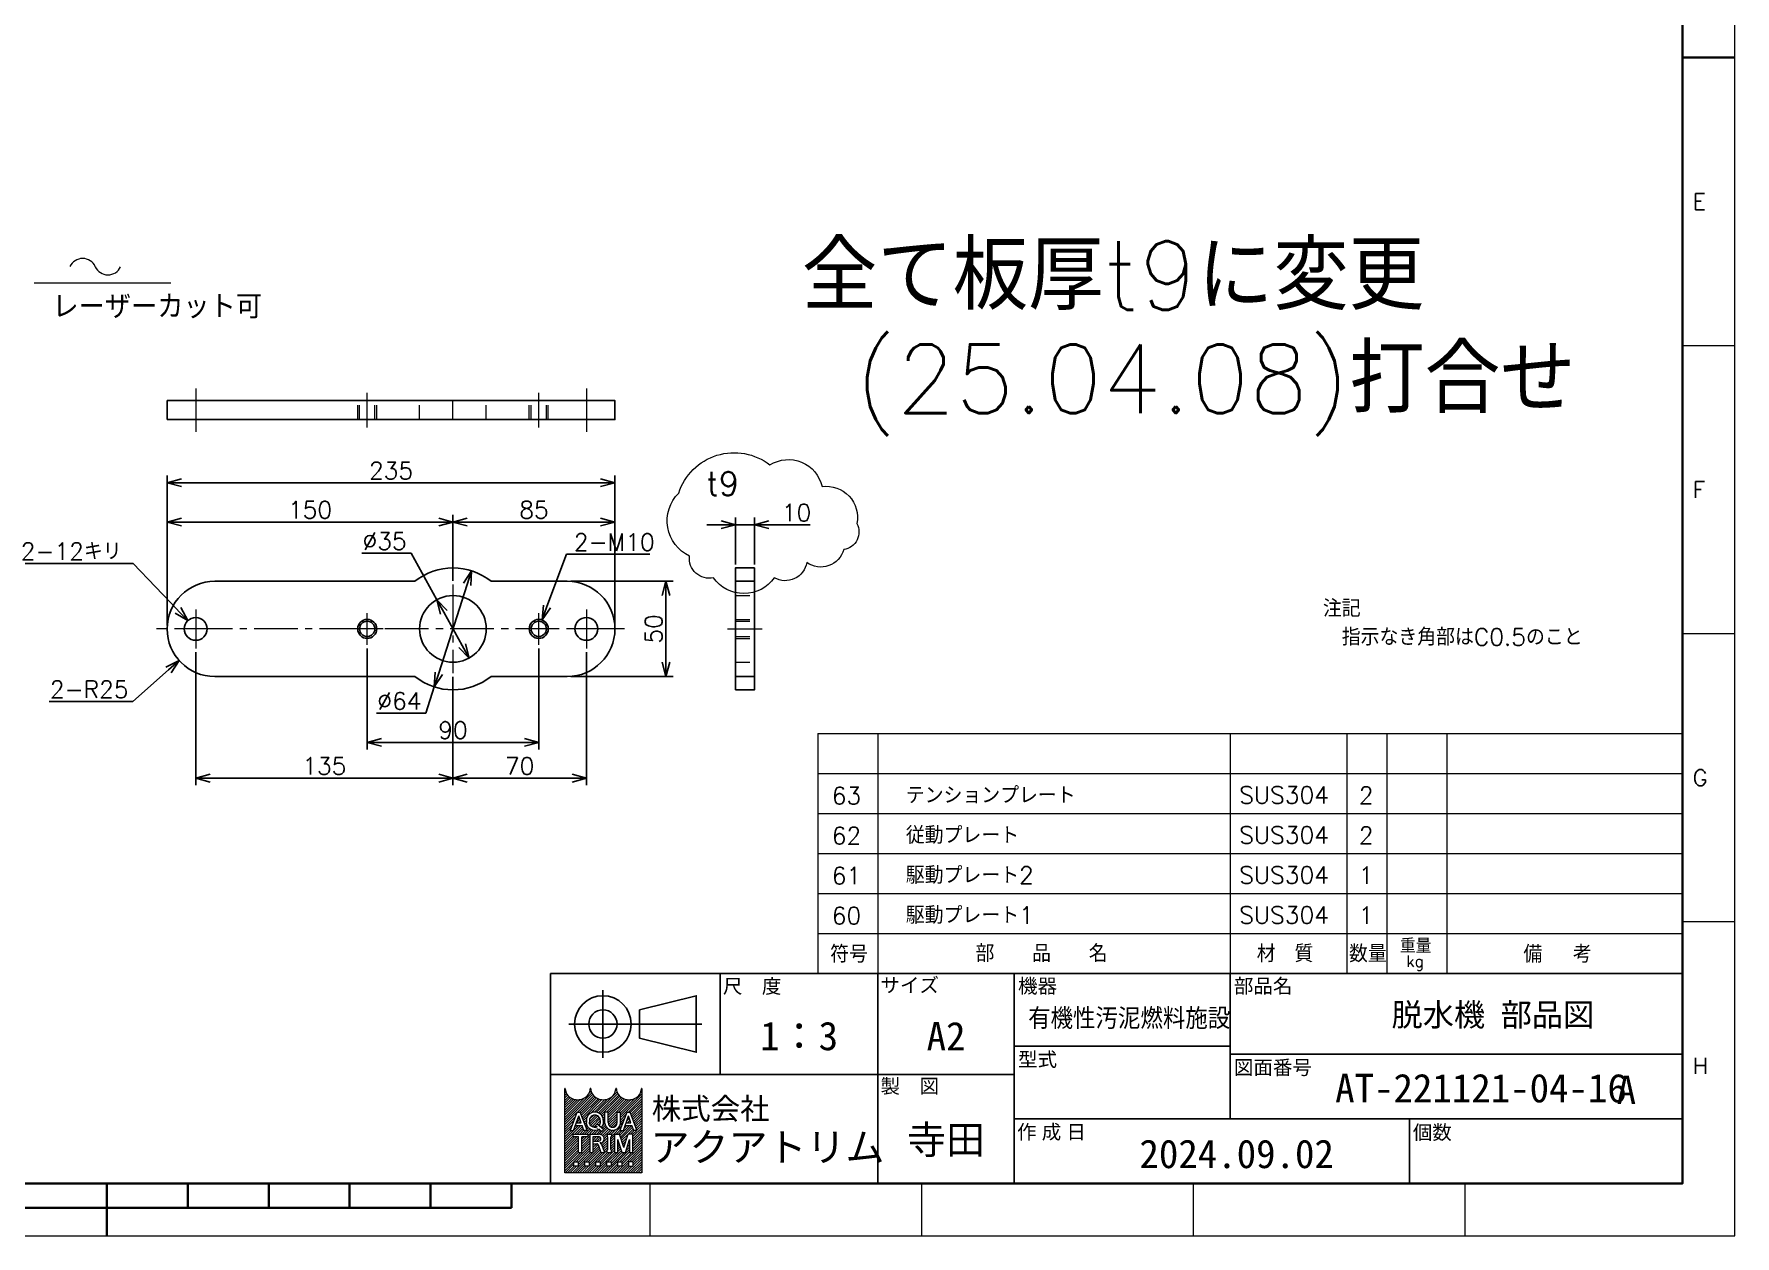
# Model space of a CAD drawing. Header units: millimetres. Extents: x 0 to 1764, y -17 to 1242.
# Drawn here: x 871 to 1764, y 0 to 631 of the extents above; entities that cross this region are included whole.
import ezdxf
from ezdxf import colors
from ezdxf.entities.mleader import LeaderData, LeaderLine
from ezdxf.enums import TextEntityAlignment as Align
from ezdxf.math import Vec2, Vec3

# ---------------------------------------------------------------- set-up
doc = ezdxf.new("R2010")
doc.units = ezdxf.units.MM
doc.header["$LTSCALE"] = 1.2
doc.header["$PDMODE"] = 99
doc.header["$PDSIZE"] = 1
doc.linetypes.add('CENTER2', pattern=[28.575, 19.05, -3.175, 3.175, -3.175])
doc.linetypes.add('HIDDEN', pattern=[9.525, 6.35, -3.175])
for name, color, linetype, lineweight in [('02_SLIM', 4, 'Continuous', 13), ('04_HIDDEN', 2, 'HIDDEN', 13), ('05_CENTER', 4, 'CENTER2', 13), ('07_TEXT', 3, 'Continuous', 13), ('08_DIM', 3, 'Continuous', 13), ('90_FRAME', 5, 'Continuous', 35)]:
    doc.layers.add(name, color=color, linetype=linetype, lineweight=lineweight)
doc.layers.add('10_DRAFT', color=8, linetype='Continuous', lineweight=0, plot=False)
doc.layers.add('91_BLANK', color=5, linetype='Continuous', lineweight=0, plot=False)
doc.styles.add('KSS_TXT', font='txt.shx', dxfattribs={"bigfont": 'extfont2.shx'})
doc.styles.add('MS_G', font='MS Gothic.ttf')
doc.styles.get("Standard").update_dxf_attribs({"font": 'txt.shx', "bigfont": 'extfont2.shx'})
doc.styles.add('表題用', font='MS PGothic.ttf')
doc.dimstyles.new('KSS_DIM', dxfattribs={"dimscale": 3, "dimtxt": 3, "dimasz": 2.5, "dimexe": 1.25, "dimexo": 0.625, "dimtad": 1, "dimdsep": 46, "dimtxsty": 'KSS_TXT', "dimblk": 'OPEN30', "dimcen": 0, "dimazin": 2, "dimtfac": 0.75, "dimtmove": 0, "dimatfit": 3, "dimldrblk": 'OPEN30', "dimfxl": 1.25, "dimtolj": 1, "dimarcsym": 0})
doc.dimstyles.new('KSS_DIM$3', dxfattribs={"dimscale": 3, "dimtxt": 3, "dimasz": 2.5, "dimexe": 1.25, "dimexo": 0.625, "dimtad": 1, "dimtih": 1, "dimtoh": 1, "dimdsep": 46, "dimtxsty": 'KSS_TXT', "dimblk": 'OPEN30', "dimcen": 0, "dimazin": 2, "dimtfac": 0.75, "dimtofl": 0, "dimtmove": 0, "dimatfit": 3, "dimldrblk": 'OPEN30', "dimfxl": 1.25, "dimtolj": 1, "dimarcsym": 0})
doc.dimstyles.new('KSS_DIM$4', dxfattribs={"dimscale": 3, "dimtxt": 3, "dimasz": 2.5, "dimexe": 1.25, "dimexo": 0.625, "dimtad": 1, "dimtih": 1, "dimtoh": 1, "dimdsep": 46, "dimtxsty": 'KSS_TXT', "dimblk": 'OPEN30', "dimcen": 0, "dimse1": 1, "dimazin": 2, "dimtfac": 0.75, "dimtofl": 0, "dimtmove": 0, "dimatfit": 3, "dimldrblk": 'OPEN30', "dimfxl": 1.25, "dimtolj": 1, "dimarcsym": 0})

# ---------------------------------------------------------------- blocks, each defined once
blk = doc.blocks.new('M10Tz_1_1')
at = {"color": 0}
for radius in [5, 4]:
    blk.add_circle((0, 0), radius, dxfattribs=at)
at = {"layer": '05_CENTER'}
for p, q in [((8.34, 0), (-8.34, 0)), ((0, -8.34), (0, 8.34))]:
    blk.add_line(p, q, dxfattribs=at)
blk = doc.blocks.new('_Open30')
at = {"color": 0, "linetype": 'ByBlock', "lineweight": -2}
for p, q in [((-1, 0.27), (0, 0)), ((0, 0), (-1, -0.27)), ((0, 0), (-1, 0))]:
    blk.add_line(p, q, dxfattribs=at)
blk = doc.blocks.new('*D144')
at = {"layer": '08_DIM', "color": 0, "lineweight": -2, "transparency": 16777216}
for p, q in [((1153.14, 343.72), (1206.75, 343.72)), ((1203, 336.22), (1203, 301.22)), ((1153.14, 293.72), (1206.75, 293.72))]:
    blk.add_line(p, q, dxfattribs=at)
at = {"layer": 'Defpoints', "color": 0, "transparency": 16777216}
for p in [(1151.26, 343.72), (1151.26, 293.72), (1203, 293.72)]:
    blk.add_point(p, dxfattribs=at)
at = {"layer": '08_DIM', "color": 0, "lineweight": -2, "transparency": 16777216, "xscale": 7.5, "yscale": 7.5, "zscale": 7.5}
for p, rotation in [((1203, 343.72), 90), ((1203, 293.72), 270)]:
    blk.add_blockref('_Open30', p, dxfattribs=dict(at, rotation=rotation))
at = {"layer": '08_DIM', "color": 0, "transparency": 16777216, "insert": (1196.63, 318.72), "char_height": 9, "attachment_point": 5, "rotation": 90, "style": 'KSS_TXT'}
blk.add_mtext('\\A1;50', dxfattribs=at)
blk = doc.blocks.new('*D145')
at = {"layer": '08_DIM', "color": 0, "lineweight": -2, "transparency": 16777216}
for p, q in [((941.26, 320.59), (941.26, 399.2)), ((1168.76, 395.45), (948.76, 395.45)), ((1176.26, 320.59), (1176.26, 399.2))]:
    blk.add_line(p, q, dxfattribs=at)
at = {"layer": 'Defpoints', "color": 0, "transparency": 16777216}
for p in [(941.26, 395.45), (941.26, 318.72), (1176.26, 318.72)]:
    blk.add_point(p, dxfattribs=at)
at = {"layer": '08_DIM', "color": 0, "lineweight": -2, "transparency": 16777216, "xscale": 7.5, "yscale": 7.5, "zscale": 7.5, "rotation": 180}
blk.add_blockref('_Open30', (941.26, 395.45), dxfattribs=at)
at = {"layer": '08_DIM', "color": 0, "lineweight": -2, "transparency": 16777216, "xscale": 7.5, "yscale": 7.5, "zscale": 7.5}
blk.add_blockref('_Open30', (1176.26, 395.45), dxfattribs=at)
at = {"layer": '08_DIM', "color": 0, "transparency": 16777216, "insert": (1058.76, 401.83), "char_height": 9, "attachment_point": 5, "style": 'KSS_TXT'}
blk.add_mtext('\\A1;235', dxfattribs=at)
blk = doc.blocks.new('*D146')
at = {"layer": '08_DIM', "color": 0, "lineweight": -2, "transparency": 16777216}
for p, q in [((1091.26, 343.87), (1091.26, 378.58)), ((1176.26, 320.59), (1176.26, 378.58)), ((1098.76, 374.83), (1168.76, 374.83))]:
    blk.add_line(p, q, dxfattribs=at)
at = {"layer": 'Defpoints', "color": 0, "transparency": 16777216}
for p in [(1176.26, 374.83), (1091.26, 342), (1176.26, 318.72)]:
    blk.add_point(p, dxfattribs=at)
at = {"layer": '08_DIM', "color": 0, "lineweight": -2, "transparency": 16777216, "xscale": 7.5, "yscale": 7.5, "zscale": 7.5, "rotation": 180}
blk.add_blockref('_Open30', (1091.26, 374.83), dxfattribs=at)
at = {"layer": '08_DIM', "color": 0, "lineweight": -2, "transparency": 16777216, "xscale": 7.5, "yscale": 7.5, "zscale": 7.5}
blk.add_blockref('_Open30', (1176.26, 374.83), dxfattribs=at)
at = {"layer": '08_DIM', "color": 0, "transparency": 16777216, "insert": (1133.76, 381.21), "char_height": 9, "attachment_point": 5, "style": 'KSS_TXT'}
blk.add_mtext('\\A1;85', dxfattribs=at)
blk = doc.blocks.new('*D147')
at = {"layer": '08_DIM', "color": 0, "lineweight": -2, "transparency": 16777216}
for p, q in [((941.26, 320.59), (941.26, 378.58)), ((1091.26, 343.87), (1091.26, 378.58)), ((1083.76, 374.83), (948.76, 374.83))]:
    blk.add_line(p, q, dxfattribs=at)
at = {"layer": 'Defpoints', "color": 0, "transparency": 16777216}
for p in [(941.26, 374.83), (1091.26, 342), (941.26, 318.72)]:
    blk.add_point(p, dxfattribs=at)
at = {"layer": '08_DIM', "color": 0, "lineweight": -2, "transparency": 16777216, "xscale": 7.5, "yscale": 7.5, "zscale": 7.5, "rotation": 180}
blk.add_blockref('_Open30', (941.26, 374.83), dxfattribs=at)
at = {"layer": '08_DIM', "color": 0, "lineweight": -2, "transparency": 16777216, "xscale": 7.5, "yscale": 7.5, "zscale": 7.5}
blk.add_blockref('_Open30', (1091.26, 374.83), dxfattribs=at)
at = {"layer": '08_DIM', "color": 0, "transparency": 16777216, "insert": (1016.26, 381.21), "char_height": 9, "attachment_point": 5, "style": 'KSS_TXT'}
blk.add_mtext('\\A1;150', dxfattribs=at)
blk = doc.blocks.new('*D148')
at = {"layer": '08_DIM', "color": 0, "lineweight": -2, "transparency": 16777216}
for p, q in [((1046.26, 308.5), (1046.26, 255.41)), ((1136.26, 308.5), (1136.26, 255.41)), ((1053.76, 259.16), (1128.76, 259.16))]:
    blk.add_line(p, q, dxfattribs=at)
at = {"layer": 'Defpoints', "color": 0, "transparency": 16777216}
for p in [(1046.26, 310.38), (1136.26, 310.38), (1136.26, 259.16)]:
    blk.add_point(p, dxfattribs=at)
at = {"layer": '08_DIM', "color": 0, "lineweight": -2, "transparency": 16777216, "xscale": 7.5, "yscale": 7.5, "zscale": 7.5, "rotation": 180}
blk.add_blockref('_Open30', (1046.26, 259.16), dxfattribs=at)
at = {"layer": '08_DIM', "color": 0, "lineweight": -2, "transparency": 16777216, "xscale": 7.5, "yscale": 7.5, "zscale": 7.5}
blk.add_blockref('_Open30', (1136.26, 259.16), dxfattribs=at)
at = {"layer": '08_DIM', "color": 0, "transparency": 16777216, "insert": (1091.26, 265.53), "char_height": 9, "attachment_point": 5, "style": 'KSS_TXT'}
blk.add_mtext('\\A1;90', dxfattribs=at)
blk = doc.blocks.new('AM_BALLOON1')
at = {"transparency": 16777216}
blk.add_circle((0, 0), 5, dxfattribs=at)
blk.add_attdef('B_NUMBER', text='', height=3, dxfattribs=at).set_placement((0, 0), align=Align.MIDDLE_CENTER)
blk = doc.blocks.new('_OPEN')
at = {"color": 0, "linetype": 'ByBlock'}
for p, q in [((-1, 0.17), (0, 0)), ((0, 0), (-1, -0.17)), ((0, 0), (-1, 0))]:
    blk.add_line(p, q, dxfattribs=at)
blk = doc.blocks.new('p1ba05')
for centre, start, end in [((-2.95, 0.29), 24.2276, 155.5758), ((0, 1.62), 204.2276, 335.5758)]:
    blk.add_arc(centre, 1.62, start, end)
blk = doc.blocks.new('*D236')
at = {"layer": '08_DIM', "color": 0, "lineweight": -2, "transparency": 16777216}
for p, q in [((1161.26, 306.58), (1161.26, 236.61)), ((1091.26, 293.56), (1091.26, 236.61)), ((1098.76, 240.36), (1153.76, 240.36))]:
    blk.add_line(p, q, dxfattribs=at)
at = {"layer": 'Defpoints', "color": 0, "transparency": 16777216}
for p in [(1161.26, 308.45), (1091.26, 295.44), (1161.26, 240.36)]:
    blk.add_point(p, dxfattribs=at)
at = {"layer": '08_DIM', "color": 0, "lineweight": -2, "transparency": 16777216, "xscale": 7.5, "yscale": 7.5, "zscale": 7.5, "rotation": 180}
blk.add_blockref('_Open30', (1091.26, 240.36), dxfattribs=at)
at = {"layer": '08_DIM', "color": 0, "lineweight": -2, "transparency": 16777216, "xscale": 7.5, "yscale": 7.5, "zscale": 7.5}
blk.add_blockref('_Open30', (1161.26, 240.36), dxfattribs=at)
at = {"layer": '08_DIM', "color": 0, "transparency": 16777216, "insert": (1126.26, 246.73), "char_height": 9, "attachment_point": 5, "style": 'KSS_TXT'}
blk.add_mtext('\\A1;70', dxfattribs=at)
blk = doc.blocks.new('*D237')
at = {"layer": '08_DIM', "color": 0, "lineweight": -2, "transparency": 16777216}
for p, q in [((956.26, 306.58), (956.26, 236.61)), ((1091.26, 293.56), (1091.26, 236.61)), ((1083.76, 240.36), (963.76, 240.36))]:
    blk.add_line(p, q, dxfattribs=at)
at = {"layer": 'Defpoints', "color": 0, "transparency": 16777216}
for p in [(956.26, 308.45), (1091.26, 295.44), (956.26, 240.36)]:
    blk.add_point(p, dxfattribs=at)
at = {"layer": '08_DIM', "color": 0, "lineweight": -2, "transparency": 16777216, "xscale": 7.5, "yscale": 7.5, "zscale": 7.5, "rotation": 180}
blk.add_blockref('_Open30', (956.26, 240.36), dxfattribs=at)
at = {"layer": '08_DIM', "color": 0, "lineweight": -2, "transparency": 16777216, "xscale": 7.5, "yscale": 7.5, "zscale": 7.5}
blk.add_blockref('_Open30', (1091.26, 240.36), dxfattribs=at)
at = {"layer": '08_DIM', "color": 0, "transparency": 16777216, "insert": (1023.76, 246.73), "char_height": 9, "attachment_point": 5, "style": 'KSS_TXT'}
blk.add_mtext('\\A1;135', dxfattribs=at)
blk = doc.blocks.new('*D238')
at = {"layer": '08_DIM', "color": 0, "lineweight": -2, "transparency": 16777216}
for p, q in [((1069.26, 358.4), (1043.38, 358.4)), ((1082.78, 334.02), (1069.26, 358.4)), ((1096.11, 309.97), (1086.41, 327.46))]:
    blk.add_line(p, q, dxfattribs=at)
at = {"layer": 'Defpoints', "color": 0, "transparency": 16777216}
for p in [(1082.78, 334.02), (1099.75, 303.41)]:
    blk.add_point(p, dxfattribs=at)
at = {"layer": '08_DIM', "color": 0, "lineweight": -2, "transparency": 16777216, "xscale": 7.5, "yscale": 7.5, "zscale": 7.5}
for p, rotation in [((1082.78, 334.02), 119.0078833738507), ((1099.75, 303.41), 299.0078833738507)]:
    blk.add_blockref('_Open30', p, dxfattribs=dict(at, rotation=rotation))
at = {"layer": '08_DIM', "color": 0, "transparency": 16777216, "insert": (1055.38, 364.78), "char_height": 9, "attachment_point": 5, "style": 'KSS_TXT'}
blk.add_mtext('\\A1;%%C35', dxfattribs=at)
blk = doc.blocks.new('*D239')
at = {"layer": '08_DIM', "color": 0, "lineweight": -2, "transparency": 16777216}
for p, q in [((1098.77, 342.04), (1083.76, 295.4)), ((1081.46, 288.26), (1077.03, 274.49)), ((1077.03, 274.49), (1051.16, 274.49))]:
    blk.add_line(p, q, dxfattribs=at)
at = {"layer": 'Defpoints', "color": 0, "transparency": 16777216}
for p in [(1101.06, 349.18), (1081.46, 288.26)]:
    blk.add_point(p, dxfattribs=at)
at = {"layer": '08_DIM', "color": 0, "lineweight": -2, "transparency": 16777216, "xscale": 7.5, "yscale": 7.5, "zscale": 7.5}
for p, rotation in [((1101.06, 349.18), 72.16532889641478), ((1081.46, 288.26), 252.1653288964148)]:
    blk.add_blockref('_Open30', p, dxfattribs=dict(at, rotation=rotation))
at = {"layer": '08_DIM', "color": 0, "transparency": 16777216, "insert": (1063.16, 280.86), "char_height": 9, "attachment_point": 5, "style": 'KSS_TXT'}
blk.add_mtext('\\A1;%%C64', dxfattribs=at)
blk = doc.blocks.new('*D240')
at = {"layer": '08_DIM', "color": 0, "lineweight": -2, "transparency": 16777216}
for p, q in [((923.21, 280.59), (941.93, 297.17)), ((879.34, 280.59), (923.21, 280.59))]:
    blk.add_line(p, q, dxfattribs=at)
at = {"layer": 'Defpoints', "color": 0, "transparency": 16777216}
for p in [(966.26, 318.72), (947.55, 302.14)]:
    blk.add_point(p, dxfattribs=at)
at = {"layer": '08_DIM', "color": 0, "lineweight": -2, "transparency": 16777216, "xscale": 7.5, "yscale": 7.5, "zscale": 7.5, "rotation": 41.52743813464588}
blk.add_blockref('_Open30', (947.55, 302.14), dxfattribs=at)
at = {"layer": '08_DIM', "color": 0, "transparency": 16777216, "insert": (900.34, 286.97), "char_height": 9, "attachment_point": 5, "style": 'KSS_TXT'}
blk.add_mtext('\\A1;2-R25', dxfattribs=at)
blk = doc.blocks.new('*D241')
at = {"layer": '08_DIM', "color": 0, "lineweight": -2, "transparency": 16777216}
for p, q in [((1150.76, 357.92), (1140.6, 330.44)), ((1194.64, 357.92), (1150.76, 357.92))]:
    blk.add_line(p, q, dxfattribs=at)
at = {"layer": 'Defpoints', "color": 0, "transparency": 16777216}
for p in [(1138, 323.41), (1134.53, 314.03)]:
    blk.add_point(p, dxfattribs=at)
at = {"layer": '08_DIM', "color": 0, "lineweight": -2, "transparency": 16777216, "xscale": 7.5, "yscale": 7.5, "zscale": 7.5, "rotation": 249.7036345071768}
blk.add_blockref('_Open30', (1138, 323.41), dxfattribs=at)
at = {"layer": '08_DIM', "color": 0, "transparency": 16777216, "insert": (1175.89, 364.29), "char_height": 9, "attachment_point": 5, "style": 'KSS_TXT'}
blk.add_mtext('\\A1;2-M10', dxfattribs=at)
blk = doc.blocks.new('*D242')
at = {"layer": '08_DIM', "color": 0, "lineweight": -2, "transparency": 16777216}
for p, q in [((864.79, 353.06), (923.37, 353.06)), ((923.37, 353.06), (946.93, 328.47))]:
    blk.add_line(p, q, dxfattribs=at)
at = {"layer": 'Defpoints', "color": 0, "transparency": 16777216}
for p in [(952.11, 323.05), (960.41, 314.38)]:
    blk.add_point(p, dxfattribs=at)
at = {"layer": '08_DIM', "color": 0, "lineweight": -2, "transparency": 16777216, "xscale": 7.5, "yscale": 7.5, "zscale": 7.5, "rotation": 313.7655276272451}
blk.add_blockref('_Open30', (952.11, 323.05), dxfattribs=at)
at = {"layer": '08_DIM', "color": 0, "transparency": 16777216, "insert": (890.89, 359.44), "char_height": 9, "attachment_point": 5, "style": 'KSS_TXT'}
blk.add_mtext('\\A1;2-12キリ', dxfattribs=at)
blk = doc.blocks.new('*D243')
at = {"layer": '08_DIM', "color": 0, "lineweight": -2, "transparency": 16777216}
for p, q in [((1239.46, 352.59), (1239.46, 377.13)), ((1249.46, 352.59), (1249.46, 377.13)), ((1231.96, 373.38), (1224.46, 373.38)), ((1239.46, 373.38), (1249.46, 373.38)), ((1256.96, 373.38), (1278.71, 373.38))]:
    blk.add_line(p, q, dxfattribs=at)
at = {"layer": 'Defpoints', "color": 0, "transparency": 16777216}
for p in [(1249.46, 373.38), (1239.46, 350.72), (1249.46, 350.72)]:
    blk.add_point(p, dxfattribs=at)
at = {"layer": '08_DIM', "color": 0, "lineweight": -2, "transparency": 16777216, "xscale": 7.5, "yscale": 7.5, "zscale": 7.5}
blk.add_blockref('_Open30', (1239.46, 373.38), dxfattribs=at)
at = {"layer": '08_DIM', "color": 0, "lineweight": -2, "transparency": 16777216, "xscale": 7.5, "yscale": 7.5, "zscale": 7.5, "rotation": 180}
blk.add_blockref('_Open30', (1249.46, 373.38), dxfattribs=at)
at = {"layer": '08_DIM', "color": 0, "transparency": 16777216, "insert": (1271.58, 379.75), "char_height": 9, "attachment_point": 5, "style": 'KSS_TXT'}
blk.add_mtext('\\A1;10', dxfattribs=at)

msp = doc.modelspace()

# ---------------------------------------------------------------- hatches: boundary and pattern name
at = {"layer": '90_FRAME', "lineweight": 5}
h = msp.add_hatch(dxfattribs=at)
h.set_pattern_fill('_USER', color=4, scale=0.9, angle=45, pattern_type=0)
h.set_pattern_definition([(45, (-709.2579, -11.2265), (-0.6363961, 0.6363961), [])])
edge = h.paths.add_edge_path()
edge.add_arc((1190.33, 77.307), 0.192, 90, 180)
edge.add_ellipse((1183.606, 77.307), major_axis=(-6.532, 0), ratio=0.8823529, start_angle=360, end_angle=540, ccw=False)
edge.add_arc((1176.882, 77.307), 0.192, 3.187318, 180)
edge.add_ellipse((1170.158, 77.307), major_axis=(-6.532, 0), ratio=0.8823529, start_angle=360, end_angle=540, ccw=False)
edge.add_arc((1163.433, 77.307), 0.192, 3.187318, 180)
edge.add_ellipse((1156.709, 77.307), major_axis=(-6.532, 0), ratio=0.8823529, start_angle=360, end_angle=540, ccw=False)
edge.add_arc((1149.985, 77.307), 0.192, 3.187318, 90)
edge.add_line((1149.985, 77.499), (1149.985, 33.119))
edge.add_line((1149.985, 33.119), (1190.33, 33.119))
edge.add_line((1190.33, 33.119), (1190.33, 77.499))
h.paths.add_polyline_path([(1156.491, 65.047), (1158.084, 65.047), (1161.706, 55.487), (1161.706, 55.441), (1159.981, 55.441), (1159.08, 57.973), (1155.533, 57.973), (1156.053, 59.433), (1158.56, 59.433), (1157.287, 63.007), (1154.593, 55.441), (1152.868, 55.441), (1152.868, 55.487)], flags=16)
edge = h.paths.add_edge_path(flags=16)
edge.add_ellipse((1165.715, 60.82), major_axis=(-4.419, 0), ratio=0.9565217, start_angle=180, end_angle=360, ccw=False)
edge.add_line((1170.134, 60.82), (1170.134, 59.667))
edge.add_ellipse((1165.715, 59.667), major_axis=(-4.419, 0), ratio=0.9565217, start_angle=142.105255, end_angle=180, ccw=False)
edge.add_line((1169.202, 57.071), (1167.964, 58.092))
edge.add_ellipse((1165.715, 59.781), major_axis=(2.818, 0), ratio=0.9950358, start_angle=-37.042763, end_angle=0)
edge.add_line((1168.533, 59.78), (1168.533, 60.707))
edge.add_ellipse((1165.715, 60.707), major_axis=(2.818, 0), ratio=0.9947183, start_angle=360, end_angle=540)
edge.add_line((1162.897, 60.707), (1162.897, 59.78))
edge.add_ellipse((1165.715, 59.781), major_axis=(2.818, 0), ratio=0.9950358, start_angle=-180, end_angle=-65.757949)
edge.add_line((1166.872, 57.224), (1166.087, 57.988))
edge.add_line((1166.087, 57.988), (1166.938, 58.891))
edge.add_line((1166.938, 58.891), (1170.497, 55.959))
edge.add_line((1170.497, 55.959), (1169.385, 54.779))
edge.add_line((1169.385, 54.779), (1168.049, 56.079))
edge.add_ellipse((1165.715, 59.667), major_axis=(-4.419, 0), ratio=0.9565217, start_angle=0, end_angle=121.883625, ccw=False)
edge.add_line((1161.296, 59.667), (1161.296, 60.82))
h.paths.add_polyline_path([(1161.992, 53.52), (1161.992, 52.175), (1159.11, 52.175, 0.4142136), (1158.918, 51.983), (1158.918, 43.914), (1157.189, 43.914), (1157.189, 51.983, 0.4142136), (1156.997, 52.175), (1154.115, 52.175), (1154.115, 53.52)], flags=16)
edge = h.paths.add_edge_path(flags=16)
edge.add_line((1163.087, 53.52), (1167.505, 53.52))
edge.add_ellipse((1167.505, 50.993), major_axis=(-3.101, 0), ratio=0.8148203, start_angle=111.386975, end_angle=270, ccw=False)
edge.add_arc((1167.981, 47.568), 1.256, 22.272952, 58.553113, ccw=False)
edge.add_line((1169.143, 48.044), (1170.799, 43.991))
edge.add_line((1170.799, 43.991), (1170.799, 43.914))
edge.add_line((1170.799, 43.914), (1168.935, 43.914))
edge.add_line((1168.935, 43.914), (1167.473, 47.984))
edge.add_arc((1166.76, 47.697), 0.768, 21.928298, 90)
edge.add_line((1166.76, 48.466), (1164.873, 48.466))
edge.add_line((1164.873, 48.466), (1164.873, 49.811))
edge.add_line((1164.873, 49.811), (1167.736, 49.811))
edge.add_arc((1167.695, 50.993), 1.183, 271.997057, 448.002943)
edge.add_line((1167.736, 52.175), (1164.816, 52.175))
edge.add_line((1164.816, 52.175), (1164.816, 43.914))
edge.add_line((1164.816, 43.914), (1163.087, 43.914))
edge.add_line((1163.087, 43.914), (1163.087, 53.52))
h.paths.add_polyline_path([(1171.022, 65.047), (1172.751, 65.047), (1172.751, 59.667, 0.1750306), (1173.514, 57.466, 0.2571496), (1176.599, 57.466, 0.1750306), (1177.362, 59.667), (1177.362, 65.047), (1179.091, 65.047), (1179.091, 59.32, -0.3793912), (1175.345, 55.441), (1174.768, 55.441, -0.3793912), (1171.022, 59.32)], flags=16)
h.paths.add_polyline_path([(1172.256, 53.52), (1174.369, 53.52), (1174.369, 52.175, 0.4142136), (1174.177, 51.983), (1174.177, 45.451, 0.4142136), (1174.369, 45.259), (1174.369, 43.914), (1172.256, 43.914), (1172.256, 45.259, 0.4142136), (1172.448, 45.451), (1172.448, 51.983, 0.4142136), (1172.256, 52.175)], flags=16)
h.paths.add_polyline_path([(1176.1, 53.52), (1178.609, 53.52), (1180.903, 46.543), (1183.197, 53.52), (1185.708, 53.52), (1185.708, 43.914), (1183.978, 43.914), (1183.978, 50.638), (1181.768, 43.914), (1180.038, 43.914), (1177.827, 50.638), (1177.829, 43.914), (1176.1, 43.914)], flags=16)
h.paths.add_polyline_path([(1182.616, 65.047), (1184.209, 65.047), (1187.831, 55.487), (1187.831, 55.441), (1186.106, 55.441), (1185.205, 57.973), (1181.658, 57.973), (1182.178, 59.433), (1184.685, 59.433), (1183.412, 63.007), (1180.718, 55.441), (1178.994, 55.441), (1178.994, 55.487)], flags=16)
h.paths.add_polyline_path([(1154.596, 38.883), (1156.901, 38.883), (1156.901, 36.577), (1154.596, 36.577)], flags=16)
h.paths.add_polyline_path([(1160.36, 38.883), (1162.665, 38.883), (1162.665, 36.577), (1160.36, 36.577)], flags=16)
h.paths.add_polyline_path([(1166.123, 38.883), (1168.429, 38.883), (1168.429, 36.577), (1166.123, 36.577)], flags=16)
h.paths.add_polyline_path([(1171.887, 38.883), (1174.192, 38.883), (1174.192, 36.577), (1171.887, 36.577)], flags=16)
h.paths.add_polyline_path([(1177.65, 38.883), (1179.956, 38.883), (1179.956, 36.577), (1177.65, 36.577)], flags=16)
h.paths.add_polyline_path([(1183.414, 38.883), (1185.719, 38.883), (1185.719, 36.577), (1183.414, 36.577)], flags=16)

# ---------------------------------------------------------------- linework, layer by layer
at = {"color": 0}
for p, q in [((1071.289, 343.718), (966.264, 343.718)), ((1151.264, 343.718), (1111.239, 343.718)), ((1239.459, 343.718), (1249.459, 343.718)), ((966.264, 293.718), (1071.289, 293.718)), ((1111.239, 293.718), (1151.264, 293.718)), ((1239.459, 293.718), (1249.459, 293.718))]:
    msp.add_line(p, q, dxfattribs=at)
for points in [[(941.264, 428.577), (941.264, 438.577), (1176.264, 438.577), (1176.264, 428.577)], [(1239.459, 286.718), (1239.459, 350.718), (1249.459, 350.718), (1249.459, 286.718)]]:
    msp.add_lwpolyline(points, close=True, dxfattribs=at)
for centre, radius in [((1091.264, 318.718), 17.5), ((956.264, 318.718), 6), ((1161.264, 318.718), 6)]:
    msp.add_circle(centre, radius, dxfattribs=at)
for centre, radius, start, end in [((1091.264, 318.718), 32, 51.375167, 128.624833), ((966.264, 318.718), 25, 90, 270), ((1151.264, 318.718), 25, 270, 90), ((1091.264, 318.718), 32, 231.375167, 308.624833)]:
    msp.add_arc(centre, radius, start, end, dxfattribs=at)
at = {"layer": '02_SLIM', "color": 1}
msp.add_lwpolyline([(1257.607, 404.814, -0.5205671), (1284.963, 393.421, -0.5205671), (1303.2, 374.053, -0.5205671), (1296.361, 360.381, -0.5205671), (1276.984, 353.545, -0.5205671), (1259.887, 345.57, -0.5205671), (1227.972, 345.57, -0.5205671), (1215.434, 356.963, -0.5205671), (1209.735, 390.003, -0.5205671)], format="xyb", close=True, dxfattribs=at)
at = {"layer": '04_HIDDEN'}
for p, q in [((1041.264, 428.577), (1041.264, 438.577)), ((1042.264, 428.577), (1042.264, 438.577)), ((1050.264, 428.577), (1050.264, 438.577)), ((1051.264, 428.577), (1051.264, 438.577)), ((1073.764, 428.577), (1073.764, 438.577)), ((1108.764, 428.577), (1108.764, 438.577)), ((1131.264, 428.577), (1131.264, 438.577)), ((1132.264, 428.577), (1132.264, 438.577)), ((1140.264, 428.577), (1140.264, 438.577)), ((1141.264, 428.577), (1141.264, 438.577)), ((1239.459, 336.218), (1249.459, 336.218)), ((1239.459, 323.718), (1249.459, 323.718)), ((1239.459, 322.718), (1249.459, 322.718)), ((1239.459, 314.718), (1249.459, 314.718)), ((1239.459, 313.718), (1249.459, 313.718)), ((1239.459, 301.218), (1249.459, 301.218))]:
    msp.add_line(p, q, dxfattribs=at)
at = {"layer": '05_CENTER'}
for p, q in [((956.264, 444.985), (956.264, 422.17)), ((1046.264, 424.492), (1046.264, 442.663)), ((1136.264, 424.492), (1136.264, 442.663)), ((1161.264, 444.985), (1161.264, 422.17)), ((1091.264, 341.997), (1091.264, 295.439)), ((956.264, 328.982), (956.264, 308.454)), ((1161.264, 328.982), (1161.264, 308.454)), ((1181.278, 318.718), (935.729, 318.718)), ((966.528, 318.718), (946, 318.718)), ((1171.528, 318.718), (1151, 318.718)), ((1235.373, 318.718), (1253.545, 318.718))]:
    msp.add_line(p, q, dxfattribs=at)
at = {"layer": '08_DIM'}
msp.add_line((871.398, 500.472), (943.14, 500.472), dxfattribs=at)
at = {"layer": '10_DRAFT'}
msp.add_line((1091.264, 428.577), (1091.264, 438.577), dxfattribs=at)
at = {"layer": '90_FRAME'}
for p, q in [((1764.068, 618.618), (1736.459, 618.618)), ((909.6, 0), (909.6, 27.485)), ((952.076, 14.743), (952.076, 27.485)), ((994.551, 14.743), (994.551, 27.485)), ((1037.026, 14.743), (1037.026, 27.485)), ((1079.501, 14.743), (1079.501, 27.485)), ((1121.977, 14.743), (1121.977, 27.485)), ((697.224, 14.743), (1121.977, 14.743))]:
    msp.add_line(p, q, dxfattribs=at)
at = {"layer": '90_FRAME', "color": 4, "lineweight": 13}
for p, q in [((1764.068, 467.394), (1736.459, 467.394)), ((1764.068, 316.17), (1736.459, 316.17)), ((1282.795, 263.8), (1736.459, 263.8)), ((1282.795, 263.8), (1282.795, 137.8)), ((1314.295, 263.8), (1314.295, 137.8)), ((1499.066, 263.8), (1499.066, 137.8)), ((1560.398, 263.8), (1560.398, 137.8)), ((1581.398, 263.8), (1581.398, 137.8)), ((1612.898, 263.8), (1612.898, 137.8)), ((1282.795, 242.8), (1736.459, 242.8)), ((1282.795, 221.8), (1736.459, 221.8)), ((1282.795, 200.8), (1736.459, 200.8)), ((1282.795, 179.8), (1736.459, 179.8)), ((1764.068, 164.946), (1736.459, 164.946)), ((1282.795, 158.8), (1736.459, 158.8)), ((1194.737, 0), (1194.737, 27.485)), ((1337.305, 0), (1337.305, 27.485)), ((1479.873, 0), (1479.873, 27.485)), ((1622.441, 0), (1622.441, 27.485))]:
    msp.add_line(p, q, dxfattribs=at)
at = {"layer": '90_FRAME', "color": 0, "lineweight": 25}
for p, q in [((1231.559, 84.764), (1231.559, 137.8)), ((1314.295, 27.485), (1314.295, 137.8)), ((1385.78, 27.485), (1385.78, 137.8)), ((1499.066, 137.8), (1499.066, 61.428)), ((1169.931, 93.462), (1169.931, 129.102)), ((1152.111, 111.282), (1221.906, 111.282)), ((1385.78, 99.614), (1499.066, 99.614)), ((1499.066, 95.371), (1736.459, 95.371)), ((1385.78, 84.764), (1142.459, 84.764)), ((1385.78, 61.428), (1736.459, 61.428)), ((1593.187, 61.428), (1593.187, 27.485))]:
    msp.add_line(p, q, dxfattribs=at)
at = {"layer": '90_FRAME', "color": 4, "lineweight": 5}
for p, q in [((1149.985, 33.119), (1149.985, 77.499)), ((1190.33, 77.499), (1190.33, 33.119)), ((1152.868, 55.487), (1156.491, 65.047)), ((1154.593, 55.441), (1157.287, 63.007)), ((1156.491, 65.047), (1158.084, 65.047)), ((1158.56, 59.433), (1157.287, 63.007)), ((1161.706, 55.487), (1158.084, 65.047)), ((1171.022, 59.32), (1171.022, 65.047)), ((1172.751, 65.047), (1171.022, 65.047)), ((1172.751, 59.667), (1172.751, 65.047)), ((1177.362, 59.667), (1177.362, 65.047)), ((1177.362, 65.047), (1179.091, 65.047)), ((1178.994, 55.487), (1182.616, 65.047)), ((1179.091, 59.32), (1179.091, 65.047)), ((1180.718, 55.441), (1183.412, 63.007)), ((1182.616, 65.047), (1184.209, 65.047)), ((1184.685, 59.433), (1183.412, 63.007)), ((1187.831, 55.487), (1184.209, 65.047)), ((1152.868, 55.441), (1152.868, 55.487)), ((1152.868, 55.487), (1152.868, 55.487)), ((1152.868, 55.441), (1152.868, 55.487)), ((1152.868, 55.441), (1154.593, 55.441)), ((1155.533, 57.973), (1156.053, 59.433)), ((1155.533, 57.973), (1159.08, 57.973)), ((1156.053, 59.433), (1158.56, 59.433)), ((1159.981, 55.441), (1159.08, 57.973)), ((1161.706, 55.441), (1159.981, 55.441)), ((1161.296, 60.82), (1161.296, 59.667)), ((1161.706, 55.441), (1161.706, 55.487)), ((1162.897, 60.707), (1162.897, 59.785)), ((1166.087, 57.988), (1166.938, 58.891)), ((1166.087, 57.988), (1166.872, 57.224)), ((1166.938, 58.891), (1170.497, 55.959)), ((1167.964, 58.092), (1169.202, 57.071)), ((1168.049, 56.079), (1169.385, 54.779)), ((1168.533, 60.707), (1168.533, 59.785)), ((1169.385, 54.779), (1170.497, 55.959)), ((1170.134, 60.82), (1170.134, 59.667)), ((1175.345, 55.441), (1174.768, 55.441)), ((1178.994, 55.441), (1178.994, 55.487)), ((1178.994, 55.487), (1178.994, 55.487)), ((1178.994, 55.441), (1178.994, 55.487)), ((1178.994, 55.441), (1180.718, 55.441)), ((1181.658, 57.973), (1182.178, 59.433)), ((1181.658, 57.973), (1185.205, 57.973)), ((1182.178, 59.433), (1184.685, 59.433)), ((1186.106, 55.441), (1185.205, 57.973)), ((1187.831, 55.441), (1186.106, 55.441)), ((1187.831, 55.441), (1187.831, 55.487)), ((1154.115, 53.52), (1161.992, 53.52)), ((1154.115, 53.52), (1154.115, 52.175)), ((1154.115, 52.175), (1156.997, 52.175)), ((1157.189, 43.914), (1157.189, 51.983)), ((1158.918, 43.914), (1158.918, 51.983)), ((1159.11, 52.175), (1161.992, 52.175)), ((1161.992, 53.52), (1161.992, 52.175)), ((1163.087, 53.52), (1163.087, 43.914)), ((1163.087, 53.52), (1167.505, 53.52)), ((1164.816, 43.914), (1164.816, 52.175)), ((1164.816, 52.175), (1167.736, 52.175)), ((1164.873, 48.466), (1164.873, 49.811)), ((1164.873, 49.811), (1167.736, 49.811)), ((1164.873, 48.466), (1166.76, 48.466)), ((1167.473, 47.984), (1168.935, 43.914)), ((1169.143, 48.044), (1170.799, 43.991)), ((1172.256, 53.52), (1174.369, 53.52)), ((1172.256, 53.52), (1172.256, 52.175)), ((1172.256, 43.914), (1172.256, 45.259)), ((1172.448, 45.451), (1172.448, 51.983)), ((1174.177, 45.451), (1174.177, 51.983)), ((1174.369, 53.52), (1174.369, 52.175)), ((1174.369, 43.914), (1174.369, 45.259)), ((1176.1, 53.52), (1176.1, 43.914)), ((1176.1, 53.52), (1178.609, 53.52)), ((1177.829, 43.914), (1177.827, 50.638)), ((1180.038, 43.914), (1177.827, 50.638)), ((1180.903, 46.543), (1178.609, 53.52)), ((1180.903, 46.543), (1183.197, 53.52)), ((1181.768, 43.914), (1183.978, 50.638)), ((1185.708, 53.52), (1183.197, 53.52)), ((1183.978, 50.638), (1183.978, 43.914)), ((1185.708, 43.914), (1185.708, 53.52)), ((1154.596, 38.883), (1156.901, 38.883)), ((1154.596, 38.883), (1154.596, 36.577)), ((1156.901, 36.577), (1154.596, 36.577)), ((1156.901, 38.883), (1156.901, 36.577)), ((1157.189, 43.914), (1158.918, 43.914)), ((1160.36, 38.883), (1162.665, 38.883)), ((1160.36, 38.883), (1160.36, 36.577)), ((1162.665, 36.577), (1160.36, 36.577)), ((1162.665, 38.883), (1162.665, 36.577)), ((1163.087, 43.914), (1164.816, 43.914)), ((1166.123, 38.883), (1168.429, 38.883)), ((1166.123, 38.883), (1166.123, 36.577)), ((1168.429, 36.577), (1166.123, 36.577)), ((1168.429, 38.883), (1168.429, 36.577)), ((1168.935, 43.914), (1170.799, 43.914)), ((1170.799, 43.991), (1170.799, 43.914)), ((1171.887, 38.883), (1174.192, 38.883)), ((1171.887, 38.883), (1171.887, 36.577)), ((1174.192, 36.577), (1171.887, 36.577)), ((1172.256, 43.914), (1174.369, 43.914)), ((1174.192, 38.883), (1174.192, 36.577)), ((1176.1, 43.914), (1177.829, 43.914)), ((1177.65, 38.883), (1179.956, 38.883)), ((1177.65, 38.883), (1177.65, 36.577)), ((1179.956, 36.577), (1177.65, 36.577)), ((1179.956, 38.883), (1179.956, 36.577)), ((1180.038, 43.914), (1181.768, 43.914)), ((1185.719, 38.883), (1183.414, 38.883)), ((1183.414, 38.883), (1183.414, 36.577)), ((1183.414, 36.577), (1185.719, 36.577)), ((1183.978, 43.914), (1185.708, 43.914)), ((1185.719, 38.883), (1185.719, 36.577)), ((1190.33, 33.119), (1149.985, 33.119))]:
    msp.add_line(p, q, dxfattribs=at)
at = {"layer": '90_FRAME'}
msp.add_lwpolyline([(82.742, 27.485), (1736.459, 27.485), (1736.459, 1209.75), (82.742, 1209.75)], close=True, dxfattribs=at)
at = {"layer": '90_FRAME', "color": 0, "lineweight": 25}
msp.add_lwpolyline([(1142.459, 27.485), (1736.459, 27.485), (1736.459, 137.8), (1142.459, 137.8)], close=True, dxfattribs=at)
msp.add_lwpolyline([(1189.236, 118.707), (1218.936, 126.132), (1218.936, 96.432), (1189.236, 103.857), (1189.236, 118.707)], dxfattribs=at)
for radius in [14.85, 7.425]:
    msp.add_circle((1169.931, 111.282), radius, dxfattribs=at)
at = {"layer": '90_FRAME', "color": 4, "lineweight": 5}
for centre, radius, start, end in [((1149.985, 77.307), 0.192, 0, 90), ((1163.433, 77.307), 0.192, 0, 180), ((1163.433, 77.307), 0.192, 0, 90), ((1176.882, 77.307), 0.192, 0, 180), ((1190.33, 77.307), 0.192, 90, 180), ((1175.083, 59.494), 4.065, 182.450031, 265.555257), ((1176.181, 59.623), 3.43, 179.252794, 218.964572), ((1175.056, 60.267), 3.198, 241.157728, 298.842272), ((1175.029, 59.494), 4.065, 274.444743, 357.549969), ((1173.932, 59.623), 3.43, 321.035428, 0.747206), ((1156.997, 51.983), 0.192, 0, 90), ((1159.11, 51.983), 0.192, 90, 180), ((1166.76, 47.697), 0.768, 21.928298, 90), ((1167.695, 50.993), 1.183, 271.997057, 88.002943), ((1167.981, 47.568), 1.256, 22.272952, 58.553113), ((1172.256, 51.983), 0.192, 0, 90), ((1172.256, 45.451), 0.192, 270, 0), ((1174.369, 51.983), 0.192, 90, 180), ((1174.369, 45.451), 0.192, 180, 270)]:
    msp.add_arc(centre, radius, start, end, dxfattribs=at)
for centre, major_axis, ratio, start_param, end_param in [((1156.709, 77.307), (-6.532, 0), 0.8823529, 6.2831853, 9.424778), ((1170.158, 77.307), (-6.532, 0), 0.8823529, 6.2831853, 9.424778), ((1183.606, 77.307), (-6.532, 0), 0.8823529, 6.2831853, 9.424778), ((1165.715, 60.82), (-4.419, 0), 0.9565217, 3.1415927, 6.2831853), ((1165.715, 60.707), (2.818, 0), 0.9947183, 6.2831853, 9.424778), ((1167.505, 50.993), (-3.101, 0), 0.8148203, 1.9440695, 4.712389)]:
    msp.add_ellipse(centre, major_axis=major_axis, ratio=ratio, start_param=start_param, end_param=end_param, dxfattribs=at)
at = {"layer": '90_FRAME', "color": 4, "lineweight": 5, "extrusion": (0, 0, -1)}
for centre, major_axis, ratio, start_param, end_param in [((1165.715, 59.667), (-4.419, 0), 0.9565217, 4.1559148, 6.2831853), ((1165.715, 59.781), (2.818, 0), 0.9950358, 7.430878, 9.424778), ((1165.715, 59.781), (2.818, 0), 0.9950358, 6.2831853, 6.9297035), ((1165.715, 59.667), (-4.419, 0), 0.9565217, 3.1415927, 3.8029807)]:
    msp.add_ellipse(centre, major_axis=major_axis, ratio=ratio, start_param=start_param, end_param=end_param, dxfattribs=at)
at = {"layer": '91_BLANK'}
msp.add_lwpolyline([(0, 0), (1764.068, 0), (1764.068, 1241.619), (0, 1241.619)], close=True, dxfattribs=at)

# ---------------------------------------------------------------- block references
at = {"xscale": -1, "rotation": 90}
for p in [(1046.264, 318.718), (1136.264, 318.718)]:
    msp.add_blockref('M10Tz_1_1', p, dxfattribs=at)
at = {"layer": '08_DIM', "xscale": 4.5, "yscale": 4.5, "zscale": 4.5}
msp.add_blockref('p1ba05', (910.178, 504.575), dxfattribs=at)

# ---------------------------------------------------------------- texts
at = {"layer": '07_TEXT', "ltscale": 2, "insert": (1547.813, 333.981), "char_height": 9, "attachment_point": 1}
msp.add_mtext_dynamic_manual_height_columns('注記\\P\u3000指示なき角部はC0.5のこと', width=167.60206, gutter_width=15, heights=[0], dxfattribs=at)
at = {"layer": '08_DIM', "color": 1}
for s, height, style, p in [('全て板厚t9に変更', 36, 'KSS_TXT', (1274.353, 486.226)), ('(25.04.08)打合せ', 36, 'KSS_TXT', (1302.461, 432.04)), ('t9', 12.5, 'KSS_TXT', (1224.278, 388.741)), ('A', 15, 'MS_G', (1701.974, 69.233))]:
    msp.add_text(s, height=height, dxfattribs=dict(at, style=style)).set_placement(p)
at = {"layer": '08_DIM', "style": 'KSS_TXT'}
msp.add_text('レーザーカット可', height=12.5, dxfattribs=at).set_placement((881.041, 481.659))
at = {"layer": '90_FRAME', "color": 0, "lineweight": 13, "style": 'KSS_TXT'}
for s, p in [('E', (1741.947, 543.006)), ('F', (1741.947, 391.782)), ('G', (1741.947, 240.558)), ('H', (1741.947, 89.334))]:
    msp.add_text(s, height=8.52, dxfattribs=at).set_placement(p, align=Align.MIDDLE_LEFT)
at = {"layer": '90_FRAME', "color": 3, "lineweight": 13}
for s, p in [('63', (1297.772, 231.167)), ('2', (1570.491, 231.318)), ('62', (1297.772, 210.167)), ('2', (1570.491, 210.318)), ('61', (1297.772, 189.167)), ('1', (1570.491, 189.318)), ('60', (1297.772, 168.167)), ('1', (1570.491, 168.318))]:
    msp.add_text(s, height=9, dxfattribs=at).set_placement(p, align=Align.MIDDLE_CENTER)
for s, height, p in [('テンションプレート', 9, (1328.925, 226.898)), ('SUS304', 9, (1503.9, 227.018)), ('従動プレート', 9, (1328.925, 205.898)), ('SUS304', 9, (1503.9, 206.018)), ('駆動プレート2', 9, (1328.925, 184.898)), ('SUS304', 9, (1503.9, 185.018)), ('駆動プレート1', 9, (1328.925, 163.898)), ('SUS304', 9, (1503.9, 164.018)), ('符号', 9, (1289.209, 143.519)), ('部\u3000\u3000品\u3000\u3000名', 9, (1365.505, 143.846)), ('材\u3000質', 9, (1513.071, 143.738)), ('数量', 9, (1561.501, 143.67)), ('重量', 7.5, (1588.258, 148.578)), ('備  考', 9, (1653.04, 143.519)), ('kg', 6, (1591.573, 141.24))]:
    msp.add_text(s, height=height, dxfattribs=at).set_placement(p)
at = {"layer": '90_FRAME', "color": 0, "style": '表題用'}
for s, p in [('尺\u3000度', (1232.904, 131.157)), ('サイズ', (1315.64, 131.716)), ('機器', (1387.819, 131.281)), ('部品名', (1501.105, 131.281)), ('型式', (1387.819, 92.72)), ('図面番号', (1501.105, 88.477)), ('製\u3000図', (1315.64, 78.681)), ('作 成 日', (1387.301, 54.624)), ('個数', (1594.969, 54.417))]:
    msp.add_text(s, height=7.5, dxfattribs=at).set_placement(p, align=Align.MIDDLE_LEFT)
at = {"layer": '90_FRAME', "color": 0, "style": 'MS_G', "width": 0.9}
msp.add_text('有機性汚泥燃料施設', height=9.6, dxfattribs=at).set_placement((1393.103, 109.737))
at = {"layer": '90_FRAME', "color": 0, "style": 'MS_G'}
for s, height, p in [('脱水機 部品図', 12, (1583.836, 110.167)), ('AT-221121-04-16', 15, (1554.25, 70.159)), ('2024.09.02', 15, (1451.534, 35.633))]:
    msp.add_text(s, height=height, dxfattribs=at).set_placement(p)
msp.add_text('A2', height=15, dxfattribs=at).set_placement((1350.037, 104.918), align=Align.MIDDLE)
at = {"layer": '90_FRAME', "color": 4, "style": 'MS_G'}
msp.add_text('株式会社', height=11.3412, dxfattribs=at).set_placement((1226.509, 66.858), align=Align.MIDDLE_CENTER)
msp.add_text('アクアトリム', height=15, dxfattribs=at).set_placement((1194.945, 39.159))
at = {"layer": '90_FRAME', "color": 0, "style": 'MS_G'}
for tag, p in [('1：3', (1272.927, 104.918)), ('寺田', (1350.037, 50.821))]:
    msp.add_attdef(tag, text='', height=15, dxfattribs=at).set_placement(p, align=Align.MIDDLE)

# ---------------------------------------------------------------- dimensions: what is measured, and where the dimension line sits
at = {"layer": '08_DIM'}
for base, p1, p2, picture, middle in [((941.264, 395.451), (1176.264, 318.718), (941.264, 318.718), '*D145', (1058.764, 401.826)), ((941.264, 374.834), (1091.264, 341.997), (941.264, 318.718), '*D147', (1016.264, 381.209)), ((1176.264, 374.834), (1091.264, 341.997), (1176.264, 318.718), '*D146', (1133.764, 381.209)), ((1249.459, 373.379), (1239.459, 350.718), (1249.459, 350.718), '*D243', (1271.584, 379.754))]:
    dim = msp.add_linear_dim(base=base, p1=p1, p2=p2, angle=180, dimstyle='KSS_DIM', override={"dimscale": 3}, dxfattribs=at)
    dim.commit()
    dim.dimension.update_dxf_attribs({"geometry": picture, "text_midpoint": middle})
for p1, p2, picture, middle in [((1099.75, 303.413), (1082.778, 334.023), '*D238', (1055.385, 358.402)), ((1101.065, 349.18), (1081.463, 288.256), '*D239', (1063.159, 274.489))]:
    dim = msp.add_diameter_dim_2p(p1=p1, p2=p2, dimstyle='KSS_DIM$3', override={"dimpost": '%%C<>', "dimtix": 1, "dimatfit": 2}, dxfattribs=at)
    dim.commit()
    dim.dimension.update_dxf_attribs({"geometry": picture, "text_midpoint": middle, "dimtype": 163})
for p1, p2, text, picture, middle in [((1134.53, 314.028), (1137.998, 323.408), '2-M<>', '*D241', (1175.886, 357.915)), ((960.414, 314.385), (952.114, 323.051), '2-<>キリ', '*D242', (890.893, 353.063))]:
    dim = msp.add_diameter_dim_2p(p1=p1, p2=p2, text=text, dimstyle='KSS_DIM$3', override={"dimpost": '<>', "dimtix": 1}, dxfattribs=at)
    dim.commit()
    dim.dimension.update_dxf_attribs({"geometry": picture, "text_midpoint": middle, "dimtype": 163})
for base, p1, p2, angle, picture, middle in [((1203.001, 293.718), (1151.264, 343.718), (1151.264, 293.718), 90, '*D144', (1196.626, 318.718)), ((956.264, 240.359), (1091.264, 295.439), (956.264, 308.454), 180, '*D237', (1023.764, 246.734)), ((1136.264, 259.158), (1046.264, 310.377), (1136.264, 310.377), 180, '*D148', (1091.264, 265.533)), ((1161.264, 240.359), (1091.264, 295.439), (1161.264, 308.454), 180, '*D236', (1126.264, 246.734))]:
    dim = msp.add_linear_dim(base=base, p1=p1, p2=p2, angle=angle, dimstyle='KSS_DIM', dxfattribs=at)
    dim.commit()
    dim.dimension.update_dxf_attribs({"geometry": picture, "text_midpoint": middle})
dim = msp.add_radius_dim(center=(966.264, 318.718), mpoint=(947.548, 302.144), text='2-<>', dimstyle='KSS_DIM$4', override={"dimpost": 'R<>'}, dxfattribs=at)
dim.commit()
dim.dimension.update_dxf_attribs({"geometry": '*D240', "text_midpoint": (900.337, 280.592), "dimtype": 164})

# ---------------------------------------------------------------- leaders
ml = msp.add_multileader_block('Standard', dxfattribs=at)
ml.set_content('AM_BALLOON1', color=256, scale=3.75)
ml.set_attribute('B_NUMBER', '61', width=0)
ml.set_leader_properties(color=256, linetype='ByLayer', lineweight=-1)
ml.set_arrow_properties(name='OPEN')
ml.build(insert=Vec2(0, 0))
ml.multileader.update_dxf_attribs({"leader_type": 0, "has_dogleg": 0, "text_right_attachment_type": 6, "dogleg_length": 0, "arrow_head_size": 7.5, "scale": 2.5, "block_connection_type": 1})
ctx = ml.context
ctx.base_point, ctx.scale, ctx.char_height, ctx.arrow_head_size, ctx.landing_gap_size, ctx.plane_origin = Vec3(954.533, 1058.687), 2.5, 15, 7.5, 7.5, Vec3(954.533, 1058.687)
ctx.right_attachment, ctx.attachment_type = 6, 1
notes = []
notes.append((ctx, [(0, (0, 0, 0), (0, 0), (1, 0), 1, [])]))
ctx.block.insert = Vec3(954.533, 1058.687)
for ctx, leaders in notes:
    for number, flags, end, landing, length, lines in leaders:
        leader = LeaderData()
        leader.index, (leader.has_last_leader_line, leader.has_dogleg_vector, leader.attachment_direction) = number, flags
        leader.last_leader_point, leader.dogleg_vector, leader.dogleg_length = Vec3(end), Vec3(landing), length
        for number, points, colour, breaks in lines:
            line = LeaderLine()
            line.index, line.vertices, line.color, line.breaks = number, Vec3.list(points), colors.encode_raw_color(colour), breaks
            leader.lines.append(line)
        ctx.leaders.append(leader)

doc.saveas('drawing.dxf')
